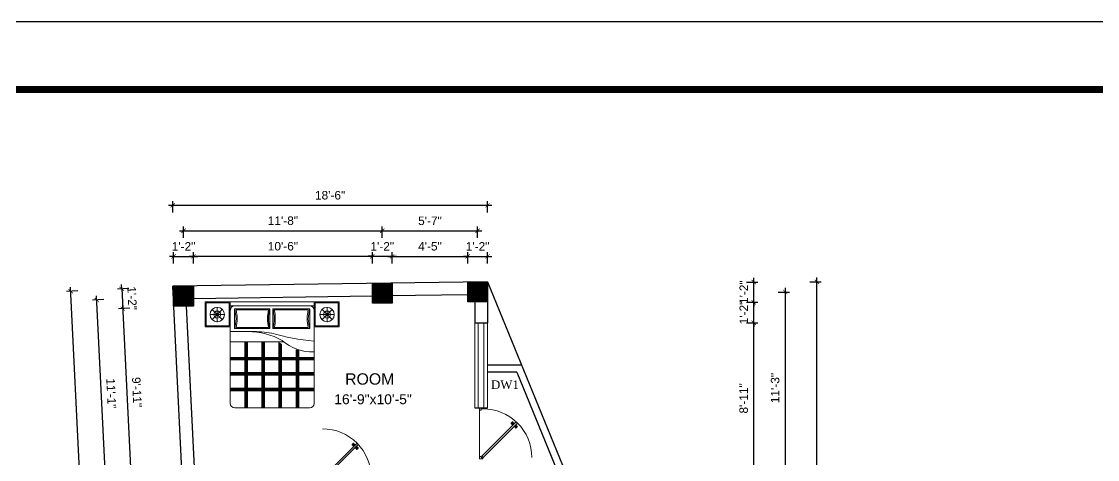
# Model space of a CAD drawing. Header units: inches. Extents: x 2681 to 17714, y 9074 to 11852.
# Drawn here: x 4121 to 4880, y 11010 to 11319 of the extents above; entities that cross this region are included whole.
import ezdxf

# ---------------------------------------------------------------- set-up
doc = ezdxf.new("R2010")
doc.units = ezdxf.units.IN
doc.header["$MEASUREMENT"] = 0
for name, color, linetype, lineweight in [('A-FURN', 9, 'Continuous', 5), ('hatch-.09', 8, 'Continuous', 9), ('Label', 7, 'Continuous', 13), ('ns_DIMS', 1, 'Continuous', 0), ('ns_TEXT', 7, 'Continuous', 13), ('PUERTAS', 7, 'Continuous', 9), ('Text', 7, 'Continuous', 13), ('WALL', 12, 'Continuous', 30), ('wall2', 1, 'Continuous', 15), ('windoow', 4, 'Continuous', 5)]:
    doc.layers.add(name, color=color, linetype=linetype, lineweight=lineweight)
doc.layers.add('furniture', color=253, linetype='Continuous')
doc.styles.add('arial 1000', font='arial.ttf')
doc.styles.add('dim', font='arial.ttf', dxfattribs={"height": 7})
doc.styles.get("Standard").update_dxf_attribs({"font": 'arial.ttf'})
doc.dimstyles.new("1-8'", dxfattribs={"dimtxt": 6, "dimasz": 3, "dimexe": 3, "dimexo": 6, "dimgap": 4, "dimtad": 1, "dimdec": 0, "dimzin": 0, "dimdsep": 46, "dimlunit": 4, "dimtxsty": 'arial 1000', "dimblk": 'ARCHTICK', "dimcen": 8, "dimdle": 3, "dimclrt": 7, "dimazin": 0, "dimtfac": 1, "dimtdec": 0, "dimtix": 1, "dimtmove": 2, "dimatfit": 3, "dimfxl": 5, "dimfxlon": 1, "dimarcsym": 0})

# ---------------------------------------------------------------- blocks, each defined once
blk = doc.blocks.new('3ft')
at = {"layer": 'PUERTAS', "color": 2}
for p, q in [((1.01, 2.52), (25.23, 26.74)), ((26.05, 25.92), (1.77, 1.64)), ((21.99, 26.11), (21.98, 26.13)), ((26.05, 25.92), (25.23, 26.74)), ((25.42, 22.68), (25.43, 22.67)), ((0, 2.4), (0, 0)), ((0.72, 2.4), (0, 2.4)), ((1.6, 0), (0, 0)), ((0.72, 1.52), (0.72, 2.44)), ((0.8, 1.52), (0.72, 1.52)), ((0.8, 1.52), (0.8, 2.41)), ((0.8, 1.2), (0.8, 1.52)), ((1.6, 1.2), (0.8, 1.2)), ((1.57, 1.84), (0.94, 2.47)), ((1.63, 1.89), (0.97, 2.55)), ((1.63, 1.89), (1.57, 1.84)), ((1.77, 1.64), (1.57, 1.84)), ((1.6, 0), (1.6, 1.2)), ((34.4, 0), (34.4, 1.2)), ((34.4, 1.2), (35.2, 1.2)), ((34.4, 0), (36, 0)), ((35.2, 1.2), (35.2, 2.4)), ((35.2, 2.4), (36, 2.4)), ((36, 0), (36, 2.4))]:
    blk.add_line(p, q, dxfattribs=at)
at = {"layer": 'PUERTAS', "color": 8}
for p, q in [((22.57, 24.94), (21.65, 25.68)), ((22.63, 24.99), (21.69, 25.75)), ((22.74, 25.1), (21.84, 25.9)), ((22.13, 26.28), (21.98, 26.13)), ((22.88, 25.24), (22.01, 26.06)), ((22.13, 26.28), (22.27, 26.42)), ((22.29, 26.41), (22.27, 26.42)), ((23.16, 25.52), (22.34, 26.39)), ((23.3, 25.66), (22.5, 26.56)), ((23.41, 25.77), (22.65, 26.71)), ((22.69, 24.32), (23.02, 24.83)), ((23.46, 25.83), (22.72, 26.75)), ((22.95, 24.96), (22.84, 25.07)), ((22.98, 24.99), (22.86, 25.1)), ((23.03, 25.04), (22.91, 25.15)), ((22.91, 24.53), (23.1, 24.91)), ((23.11, 25.12), (22.99, 25.23)), ((23.13, 24.76), (23.18, 24.99)), ((23.28, 25.3), (23.17, 25.41)), ((23.36, 25.37), (23.25, 25.49)), ((23.31, 24.94), (23.28, 25.08)), ((23.41, 25.43), (23.3, 25.54)), ((23.46, 25.09), (23.32, 25.13)), ((23.44, 25.45), (23.33, 25.56)), ((23.64, 25.27), (23.41, 25.22)), ((23.87, 25.49), (23.49, 25.3)), ((24.08, 25.71), (23.57, 25.38)), ((23.63, 23.38), (24.14, 23.72)), ((23.84, 23.6), (24.22, 23.79)), ((24.07, 23.82), (24.3, 23.88)), ((24.25, 24), (24.39, 23.97)), ((24.25, 23.26), (24.99, 22.34)), ((24.27, 23.64), (24.38, 23.53)), ((24.3, 23.67), (24.41, 23.56)), ((24.3, 23.32), (25.06, 22.38)), ((24.35, 23.72), (24.46, 23.61)), ((24.4, 24.15), (24.43, 24.01)), ((24.41, 23.43), (25.2, 22.53)), ((24.43, 23.8), (24.54, 23.69)), ((24.58, 24.33), (24.52, 24.1)), ((24.55, 23.57), (25.37, 22.7)), ((24.6, 23.97), (24.72, 23.86)), ((24.8, 24.56), (24.61, 24.18)), ((25.02, 24.77), (24.68, 24.26)), ((24.68, 24.05), (24.79, 23.94)), ((24.73, 24.1), (24.85, 23.99)), ((24.76, 24.13), (24.87, 24.02)), ((24.83, 23.85), (25.7, 23.03)), ((24.97, 23.99), (25.87, 23.2)), ((25.08, 24.1), (26.02, 23.34)), ((25.14, 24.15), (26.06, 23.41)), ((25.58, 22.82), (25.43, 22.67)), ((25.58, 22.82), (25.73, 22.97)), ((25.72, 22.98), (25.73, 22.97)), ((0, 0), (36, 0))]:
    blk.add_line(p, q, dxfattribs=at)
at = {"layer": 'PUERTAS', "color": 1}
for p, q in [((21.67, 25.73), (22.17, 26.23)), ((22.49, 24.95), (21.67, 25.61)), ((21.7, 25.82), (22.14, 26.26)), ((21.73, 25.79), (21.7, 25.82)), ((22.58, 26.7), (22.14, 26.26)), ((22.67, 26.73), (22.17, 26.23)), ((22.61, 26.67), (22.58, 26.7)), ((22.6, 24.96), (23.02, 25.38)), ((22.61, 24.25), (22.92, 24.72)), ((22.62, 24.13), (22.61, 24.14)), ((22.7, 25.07), (22.71, 25.06)), ((23.45, 25.91), (22.79, 26.73)), ((22.82, 25.06), (23.08, 25.32)), ((22.94, 24.95), (22.83, 25.07)), ((22.92, 24.72), (22.92, 24.72)), ((22.93, 24.94), (23.19, 25.21)), ((22.93, 24.84), (22.93, 24.83)), ((23.44, 25.81), (23.02, 25.38)), ((23.34, 25.58), (23.08, 25.32)), ((23.46, 25.47), (23.19, 25.21)), ((23.33, 25.7), (23.34, 25.69)), ((23.45, 25.46), (23.33, 25.57)), ((23.44, 23.31), (23.45, 23.3)), ((23.56, 23.3), (24.03, 23.61)), ((23.57, 25.47), (23.57, 25.47)), ((24.15, 25.79), (23.68, 25.48)), ((23.68, 25.48), (23.68, 25.48)), ((24.03, 23.61), (24.03, 23.62)), ((24.14, 23.62), (24.14, 23.62)), ((24.25, 23.62), (24.51, 23.89)), ((24.27, 25.78), (24.26, 25.79)), ((24.26, 23.29), (24.69, 23.71)), ((24.26, 23.63), (24.37, 23.52)), ((24.26, 23.18), (24.92, 22.37)), ((24.37, 23.52), (24.63, 23.77)), ((24.37, 23.4), (24.37, 23.4)), ((24.78, 24.15), (24.51, 23.89)), ((24.89, 24.03), (24.63, 23.77)), ((25.11, 24.14), (24.69, 23.71)), ((24.77, 24.14), (24.88, 24.03)), ((24.79, 24.38), (24.78, 24.37)), ((24.78, 24.26), (24.78, 24.26)), ((25.1, 24.84), (24.79, 24.38)), ((25, 24.03), (25, 24.03)), ((25.04, 22.36), (25.54, 22.86)), ((25.09, 24.96), (25.1, 24.95)), ((25.13, 22.39), (25.57, 22.83)), ((25.22, 24.14), (26.03, 23.48)), ((26.04, 23.37), (25.54, 22.86)), ((26.01, 23.27), (25.57, 22.83)), ((25.98, 23.3), (26.01, 23.27)), ((25.1, 22.42), (25.13, 22.39))]:
    blk.add_line(p, q, dxfattribs=at)
at = {"layer": 'PUERTAS', "color": 2}
for radius in [0.155, 0.0752]:
    blk.add_circle((0.82, 2.56), radius, dxfattribs=at)
at = {"layer": 'PUERTAS', "color": 8}
blk.add_arc((0.82, 2.56), 34.38, 359.72845, 90.03333, dxfattribs=at)
at = {"layer": 'PUERTAS', "color": 1}
for centre, start, end in [((22.54, 25.01), 231.07637, 315), ((22.67, 24.2), 135, 225), ((22.73, 26.68), 38.92363, 135), ((22.77, 25.12), 225, 315), ((22.99, 24.89), 135, 219.74275), ((22.87, 24.78), 315, 39.74275), ((23.28, 25.63), 315, 45), ((23.39, 25.86), 315, 38.92363), ((23.51, 23.36), 225, 315), ((23.51, 25.41), 50.25725, 135), ((23.62, 25.53), 230.25725, 315), ((24.09, 23.56), 50.25725, 135), ((24.2, 23.68), 230.25725, 315), ((24.2, 25.73), 45, 135), ((24.32, 23.23), 135, 218.92363), ((24.42, 23.46), 135, 225), ((24.84, 24.31), 135, 219.74275), ((24.72, 24.21), 315, 39.74275), ((24.94, 23.98), 45, 135), ((25.04, 24.89), 315, 45), ((25.17, 24.08), 51.07637, 135), ((25.98, 23.42), 315, 51.07637), ((24.98, 22.42), 218.92363, 315)]:
    blk.add_arc(centre, 0.08, start, end, dxfattribs=at)
blk = doc.blocks.new('*U140')
at = {"color": 3, "xscale": -1}
blk.add_blockref('3ft', (42, 0), dxfattribs=at)
blk = doc.blocks.new('A$C3AED30AC')
at = {"layer": 'A-FURN', "color": 147, "linetype": 'ByBlock'}
for p, q in [((0, 1532), (0, 1982)), ((0, 1982), (450, 1982)), ((450, 1982), (1950, 1982)), ((450, 1982), (450, 1532)), ((450, 1906), (450, 1982)), ((1950, 1982), (1950, 1532)), ((2400, 1982), (1950, 1982)), ((2400, 1532), (2400, 1982)), ((450, 1906), (1950, 1906)), ((450, 155), (450, 1830)), ((1950, 1830), (1950, 159)), ((450, 1532), (0, 1532)), ((1950, 1532), (2400, 1532)), ((1870, 79), (526, 79))]:
    blk.add_line(p, q, dxfattribs=at)
at = {"layer": 'A-FURN', "color": 8}
for p, q in [((20, 1552), (20, 1962)), ((20, 1962), (430, 1962)), ((430, 1962), (430, 1552)), ((1970, 1962), (1970, 1552)), ((2380, 1962), (1970, 1962)), ((2380, 1552), (2380, 1962)), ((430, 1552), (20, 1552)), ((1970, 1552), (2380, 1552))]:
    blk.add_line(p, q, dxfattribs=at)
at = {"layer": 'A-FURN', "color": 5, "linetype": 'ByBlock'}
for p, q in [((216, 1752), (82, 1752)), ((216, 1752), (121, 1847)), ((216, 1752), (121, 1657)), ((216, 1752), (216, 1887)), ((216, 1752), (311, 1847)), ((216, 1752), (216, 1752)), ((216, 1752), (216, 1752)), ((216, 1752), (216, 1752)), ((216, 1752), (350, 1752)), ((216, 1752), (216, 1618)), ((216, 1752), (311, 1657)), ((526, 1855), (526, 1500)), ((1189, 1855), (526, 1855)), ((1189, 1500), (1189, 1855)), ((1873, 1855), (1240, 1855)), ((1240, 1855), (1240, 1500)), ((1873, 1500), (1873, 1855)), ((2184, 1752), (2049, 1752)), ((2184, 1752), (2089, 1847)), ((2184, 1752), (2089, 1657)), ((2184, 1752), (2184, 1887)), ((2184, 1752), (2279, 1847)), ((2184, 1752), (2318, 1752)), ((2184, 1752), (2184, 1752)), ((2184, 1752), (2184, 1752)), ((2184, 1752), (2184, 1752)), ((2184, 1752), (2279, 1657)), ((2184, 1752), (2184, 1618)), ((526, 1500), (1189, 1500)), ((1240, 1500), (1873, 1500)), ((1574, 1449), (1950, 1449)), ((996, 1264), (1950, 1264))]:
    blk.add_line(p, q, dxfattribs=at)
at = {"layer": 'A-FURN', "color": 9}
for p, q in [((1163, 1835), (552, 1835)), ((1847, 1835), (1266, 1835)), ((552, 1520), (1163, 1520)), ((1266, 1520), (1847, 1520))]:
    blk.add_line(p, q, dxfattribs=at)
at = {"layer": 'A-FURN', "color": 8, "linetype": 'Continuous'}
for p, q in [((1030, 1223), (1030, 79)), ((1042, 1230), (1042, 79)), ((1054, 1237), (1054, 79)), ((1067, 1245), (1067, 79)), ((1079, 1253), (1079, 79)), ((1335, 1264), (1335, 79)), ((1347, 1264), (1347, 79)), ((1359, 1264), (1359, 79)), ((1372, 1264), (1372, 79)), ((1384, 1264), (1384, 79)), ((1640, 1264), (1640, 79)), ((1652, 1264), (1652, 79)), ((1664, 1264), (1664, 79)), ((1677, 1264), (1677, 79)), ((1689, 1264), (1689, 79)), ((450, 983), (1950, 983)), ((450, 971), (1950, 971)), ((722, 1115), (722, 79)), ((734, 1115), (734, 79)), ((746, 1115), (746, 79)), ((759, 1117), (759, 79)), ((771, 1120), (771, 79)), ((450, 959), (1950, 959)), ((450, 950), (1950, 950)), ((450, 938), (1950, 938)), ((450, 713), (1950, 713)), ((450, 701), (1950, 701)), ((450, 689), (1950, 689)), ((450, 680), (1950, 680)), ((450, 668), (1950, 668)), ((450, 431), (1950, 431)), ((450, 419), (1950, 419)), ((450, 407), (1950, 407)), ((450, 398), (1950, 398)), ((450, 386), (1950, 386))]:
    blk.add_line(p, q, dxfattribs=at)
at = {"layer": 'A-FURN', "color": 5, "linetype": 'ByBlock'}
for centre, radius in [((216, 1752), 129), ((216, 1752), 62.8), ((2184, 1752), 129), ((2184, 1752), 62.8)]:
    blk.add_circle(centre, radius, dxfattribs=at)
at = {"layer": 'A-FURN', "color": 147, "linetype": 'ByBlock'}
for centre, radius, start, end in [((526, 1830), 76.2, 90, 180), ((1873, 1830), 76.2, 0, 90), ((526, 155), 76.2, 180, 270), ((1870, 159), 80, 270, 0)]:
    blk.add_arc(centre, radius, start, end, dxfattribs=at)
at = {"layer": 'A-FURN', "color": 5, "linetype": 'ByBlock'}
for centre, radius, start, end in [((-83, 1677), 635, 343.7398, 16.2602), ((1799, 1677), 635, 163.7398, 196.2602), ((630, 1677), 635, 343.7398, 16.2602), ((2483, 1677), 635, 163.7398, 196.2602), ((194, 4689), 3422, 274.2889, 287.25), ((1639, 177), 1271, 90.3564, 119.0389), ((1573, -870), 2319, 89.9801, 99.0312), ((485, 1886), 803, 267.4969, 311.9132)]:
    blk.add_arc(centre, radius, start, end, dxfattribs=at)
at = {"layer": 'A-FURN', "color": 9}
for centre, start, end in [((-83, 1677), 346.0594, 13.9406), ((1799, 1677), 166.0594, 193.9406), ((630, 1677), 346.0594, 13.9406), ((2483, 1677), 166.0594, 193.9406)]:
    blk.add_arc(centre, 655, start, end, dxfattribs=at)
blk = doc.blocks.new('*U19')
at = {"color": 3}
blk.add_blockref('3ft', (0, 0), dxfattribs=at)
blk = doc.blocks.new('_ArchTick')
at = {"color": 0, "const_width": 0.15}
blk.add_lwpolyline([(-0.5, -0.5), (0.5, 0.5)], dxfattribs=at)
blk = doc.blocks.new('*D472')
at = {"layer": 'Defpoints', "color": 0, "transparency": 16777216}
for p in [(4449.6, 11106.28), (4637.41, 11106.28), (4505.05, 10999.48)]:
    blk.add_point(p, dxfattribs=at)
at = {"layer": 'ns_DIMS', "color": 0, "lineweight": -2, "transparency": 16777216}
for p, q in [((4637.41, 10996.48), (4637.41, 11109.28)), ((4632.41, 11106.28), (4640.41, 11106.28)), ((4632.41, 10999.48), (4640.41, 10999.48))]:
    blk.add_line(p, q, dxfattribs=at)
at = {"layer": 'ns_DIMS', "color": 0, "lineweight": -2, "transparency": 16777216, "xscale": 3, "yscale": 3, "zscale": 3}
for p, rotation in [((4637.41, 11106.28), 90), ((4637.41, 10999.48), 270)]:
    blk.add_blockref('_ArchTick', p, dxfattribs=dict(at, rotation=rotation))
at = {"layer": 'ns_DIMS', "color": 7, "transparency": 16777216, "insert": (4630.35, 11052.88), "char_height": 6, "attachment_point": 5, "rotation": 90, "style": 'arial 1000'}
blk.add_mtext('8\'-11"', dxfattribs=at)
blk = doc.blocks.new('*D473')
at = {"layer": 'Defpoints', "color": 0, "transparency": 16777216}
for p in [(4449.6, 11120.7), (4637.41, 11120.7), (4449.6, 11106.28)]:
    blk.add_point(p, dxfattribs=at)
at = {"layer": 'ns_DIMS', "color": 0, "lineweight": -2, "transparency": 16777216}
for p, q in [((4637.41, 11120.7), (4637.41, 11123.7)), ((4632.41, 11120.7), (4640.41, 11120.7)), ((4637.41, 11106.28), (4637.41, 11120.7)), ((4632.41, 11106.28), (4640.41, 11106.28)), ((4637.41, 11106.28), (4637.41, 11103.28))]:
    blk.add_line(p, q, dxfattribs=at)
at = {"layer": 'ns_DIMS', "color": 0, "lineweight": -2, "transparency": 16777216, "xscale": 3, "yscale": 3, "zscale": 3}
for p, rotation in [((4637.41, 11120.7), 270), ((4637.41, 11106.28), 90)]:
    blk.add_blockref('_ArchTick', p, dxfattribs=dict(at, rotation=rotation))
at = {"layer": 'ns_DIMS', "color": 7, "transparency": 16777216, "insert": (4630.4, 11113.49), "char_height": 6, "attachment_point": 5, "rotation": 90, "style": 'arial 1000'}
blk.add_mtext('1\'-2"', dxfattribs=at)
blk = doc.blocks.new('*D474')
at = {"layer": 'Defpoints', "color": 0, "transparency": 16777216}
for p in [(4449.6, 11134.93), (4637.41, 11134.93), (4449.6, 11120.7)]:
    blk.add_point(p, dxfattribs=at)
at = {"layer": 'ns_DIMS', "color": 0, "lineweight": -2, "transparency": 16777216}
for p, q in [((4637.41, 11134.93), (4637.41, 11137.93)), ((4632.41, 11134.93), (4640.41, 11134.93)), ((4637.41, 11120.7), (4637.41, 11134.93)), ((4632.41, 11120.7), (4640.41, 11120.7)), ((4637.41, 11120.7), (4637.41, 11117.7))]:
    blk.add_line(p, q, dxfattribs=at)
at = {"layer": 'ns_DIMS', "color": 0, "lineweight": -2, "transparency": 16777216, "xscale": 3, "yscale": 3, "zscale": 3}
for p, rotation in [((4637.41, 11134.93), 270), ((4637.41, 11120.7), 90)]:
    blk.add_blockref('_ArchTick', p, dxfattribs=dict(at, rotation=rotation))
at = {"layer": 'ns_DIMS', "color": 7, "transparency": 16777216, "insert": (4630.4, 11127.81), "char_height": 6, "attachment_point": 5, "rotation": 90, "style": 'arial 1000'}
blk.add_mtext('1\'-2"', dxfattribs=at)
blk = doc.blocks.new('*D475')
at = {"layer": 'Defpoints', "color": 0, "transparency": 16777216}
for p in [(4449.6, 11127.93), (4505.05, 10992.48), (4659.61, 10992.48)]:
    blk.add_point(p, dxfattribs=at)
at = {"layer": 'ns_DIMS', "color": 0, "lineweight": -2, "transparency": 16777216}
for p, q in [((4659.61, 11130.93), (4659.61, 10989.48)), ((4654.61, 11127.93), (4662.61, 11127.93)), ((4654.61, 10992.48), (4662.61, 10992.48))]:
    blk.add_line(p, q, dxfattribs=at)
at = {"layer": 'ns_DIMS', "color": 0, "lineweight": -2, "transparency": 16777216, "xscale": 3, "yscale": 3, "zscale": 3}
for p, rotation in [((4659.61, 11127.93), 90), ((4659.61, 10992.48), 270)]:
    blk.add_blockref('_ArchTick', p, dxfattribs=dict(at, rotation=rotation))
at = {"layer": 'ns_DIMS', "color": 7, "transparency": 16777216, "insert": (4652.55, 11060.2), "char_height": 6, "attachment_point": 5, "rotation": 90, "style": 'arial 1000'}
blk.add_mtext('11\'-3"', dxfattribs=at)
blk = doc.blocks.new('*D395')
at = {"layer": 'Defpoints', "color": 0, "transparency": 16777216}
for p in [(4449.6, 11135.12), (4682.04, 11135.12), (4558.2, 10726.48)]:
    blk.add_point(p, dxfattribs=at)
at = {"layer": 'ns_DIMS', "color": 0, "lineweight": -2, "transparency": 16777216}
for p, q in [((4682.04, 10723.48), (4682.04, 11138.12)), ((4677.04, 11135.12), (4685.04, 11135.12)), ((4677.04, 10726.48), (4685.04, 10726.48))]:
    blk.add_line(p, q, dxfattribs=at)
at = {"layer": 'ns_DIMS', "color": 0, "lineweight": -2, "transparency": 16777216, "xscale": 3, "yscale": 3, "zscale": 3}
for p, rotation in [((4682.04, 11135.12), 90), ((4682.04, 10726.48), 270)]:
    blk.add_blockref('_ArchTick', p, dxfattribs=dict(at, rotation=rotation))
at = {"layer": 'ns_DIMS', "color": 7, "transparency": 16777216, "insert": (4674.97, 10930.8), "char_height": 6, "attachment_point": 5, "rotation": 90, "style": 'arial 1000'}
blk.add_mtext('34\'-1"', dxfattribs=at)
blk = doc.blocks.new('*D396')
at = {"layer": 'Defpoints', "color": 0, "transparency": 16777216}
for p in [(4242.15, 11153.12), (4228.15, 11131.98), (4242.15, 11131.98)]:
    blk.add_point(p, dxfattribs=at)
at = {"layer": 'ns_DIMS', "color": 0, "lineweight": -2, "transparency": 16777216}
for p, q in [((4228.15, 11153.12), (4225.15, 11153.12)), ((4228.15, 11148.12), (4228.15, 11156.12)), ((4228.15, 11153.12), (4242.15, 11153.12)), ((4242.15, 11148.12), (4242.15, 11156.12)), ((4242.15, 11153.12), (4245.15, 11153.12))]:
    blk.add_line(p, q, dxfattribs=at)
at = {"layer": 'ns_DIMS', "color": 0, "lineweight": -2, "transparency": 16777216, "xscale": 3, "yscale": 3, "zscale": 3}
blk.add_blockref('_ArchTick', (4228.15, 11153.12), dxfattribs=at)
at = {"layer": 'ns_DIMS', "color": 0, "lineweight": -2, "transparency": 16777216, "xscale": 3, "yscale": 3, "zscale": 3, "rotation": 180}
blk.add_blockref('_ArchTick', (4242.15, 11153.12), dxfattribs=at)
at = {"layer": 'ns_DIMS', "color": 7, "transparency": 16777216, "insert": (4235.15, 11160.14), "char_height": 6, "attachment_point": 5, "style": 'arial 1000'}
blk.add_mtext('1\'-2"', dxfattribs=at)
blk = doc.blocks.new('*D397')
at = {"layer": 'Defpoints', "color": 0, "transparency": 16777216}
for p in [(4375.34, 11171.16), (4235.15, 11131.98), (4375.34, 11133.98)]:
    blk.add_point(p, dxfattribs=at)
at = {"layer": 'ns_DIMS', "color": 0, "lineweight": -2, "transparency": 16777216}
for p, q in [((4232.15, 11171.16), (4378.34, 11171.16)), ((4235.15, 11166.16), (4235.15, 11174.16)), ((4375.34, 11166.16), (4375.34, 11174.16))]:
    blk.add_line(p, q, dxfattribs=at)
at = {"layer": 'ns_DIMS', "color": 0, "lineweight": -2, "transparency": 16777216, "xscale": 3, "yscale": 3, "zscale": 3, "rotation": 180}
blk.add_blockref('_ArchTick', (4235.15, 11171.16), dxfattribs=at)
at = {"layer": 'ns_DIMS', "color": 0, "lineweight": -2, "transparency": 16777216, "xscale": 3, "yscale": 3, "zscale": 3}
blk.add_blockref('_ArchTick', (4375.34, 11171.16), dxfattribs=at)
at = {"layer": 'ns_DIMS', "color": 7, "transparency": 16777216, "insert": (4305.24, 11178.22), "char_height": 6, "attachment_point": 5, "style": 'arial 1000'}
blk.add_mtext('11\'-8"', dxfattribs=at)
blk = doc.blocks.new('*D398')
at = {"layer": 'Defpoints', "color": 0, "transparency": 16777216}
for p in [(4449.6, 11189.12), (4227.46, 11131.98), (4449.6, 11135.12)]:
    blk.add_point(p, dxfattribs=at)
at = {"layer": 'ns_DIMS', "color": 0, "lineweight": -2, "transparency": 16777216}
for p, q in [((4227.46, 11184.12), (4227.46, 11192.12)), ((4449.6, 11184.12), (4449.6, 11192.12)), ((4224.46, 11189.12), (4452.6, 11189.12))]:
    blk.add_line(p, q, dxfattribs=at)
at = {"layer": 'ns_DIMS', "color": 0, "lineweight": -2, "transparency": 16777216, "xscale": 3, "yscale": 3, "zscale": 3, "rotation": 180}
blk.add_blockref('_ArchTick', (4227.46, 11189.12), dxfattribs=at)
at = {"layer": 'ns_DIMS', "color": 0, "lineweight": -2, "transparency": 16777216, "xscale": 3, "yscale": 3, "zscale": 3}
blk.add_blockref('_ArchTick', (4449.6, 11189.12), dxfattribs=at)
at = {"layer": 'ns_DIMS', "color": 7, "transparency": 16777216, "insert": (4338.53, 11196.19), "char_height": 6, "attachment_point": 5, "style": 'arial 1000'}
blk.add_mtext('18\'-6"', dxfattribs=at)
blk = doc.blocks.new('*D399')
at = {"layer": 'Defpoints', "color": 0, "transparency": 16777216}
for p in [(4368.34, 11153.16), (4242.15, 11131.98), (4368.34, 11133.98)]:
    blk.add_point(p, dxfattribs=at)
at = {"layer": 'ns_DIMS', "color": 0, "lineweight": -2, "transparency": 16777216}
for p, q in [((4239.15, 11153.16), (4371.34, 11153.16)), ((4242.15, 11148.16), (4242.15, 11156.16)), ((4368.34, 11148.16), (4368.34, 11156.16))]:
    blk.add_line(p, q, dxfattribs=at)
at = {"layer": 'ns_DIMS', "color": 0, "lineweight": -2, "transparency": 16777216, "xscale": 3, "yscale": 3, "zscale": 3, "rotation": 180}
blk.add_blockref('_ArchTick', (4242.15, 11153.16), dxfattribs=at)
at = {"layer": 'ns_DIMS', "color": 0, "lineweight": -2, "transparency": 16777216, "xscale": 3, "yscale": 3, "zscale": 3}
blk.add_blockref('_ArchTick', (4368.34, 11153.16), dxfattribs=at)
at = {"layer": 'ns_DIMS', "color": 7, "transparency": 16777216, "insert": (4305.24, 11160.22), "char_height": 6, "attachment_point": 5, "style": 'arial 1000'}
blk.add_mtext('10\'-6"', dxfattribs=at)
blk = doc.blocks.new('*D400')
at = {"layer": 'Defpoints', "color": 0, "transparency": 16777216}
for p in [(4382.34, 11153.16), (4368.34, 11133.98), (4382.34, 11133.98)]:
    blk.add_point(p, dxfattribs=at)
at = {"layer": 'ns_DIMS', "color": 0, "lineweight": -2, "transparency": 16777216}
for p, q in [((4368.34, 11153.16), (4365.34, 11153.16)), ((4368.34, 11148.16), (4368.34, 11156.16)), ((4368.34, 11153.16), (4382.34, 11153.16)), ((4382.34, 11148.16), (4382.34, 11156.16)), ((4382.34, 11153.16), (4385.34, 11153.16))]:
    blk.add_line(p, q, dxfattribs=at)
at = {"layer": 'ns_DIMS', "color": 0, "lineweight": -2, "transparency": 16777216, "xscale": 3, "yscale": 3, "zscale": 3}
blk.add_blockref('_ArchTick', (4368.34, 11153.16), dxfattribs=at)
at = {"layer": 'ns_DIMS', "color": 0, "lineweight": -2, "transparency": 16777216, "xscale": 3, "yscale": 3, "zscale": 3, "rotation": 180}
blk.add_blockref('_ArchTick', (4382.34, 11153.16), dxfattribs=at)
at = {"layer": 'ns_DIMS', "color": 7, "transparency": 16777216, "insert": (4375.34, 11160.17), "char_height": 6, "attachment_point": 5, "style": 'arial 1000'}
blk.add_mtext('1\'-2"', dxfattribs=at)
blk = doc.blocks.new('*D401')
at = {"layer": 'Defpoints', "color": 0, "transparency": 16777216}
for p in [(4435.6, 11153.12), (4382.34, 11133.98), (4435.6, 11134.93)]:
    blk.add_point(p, dxfattribs=at)
at = {"layer": 'ns_DIMS', "color": 0, "lineweight": -2, "transparency": 16777216}
for p, q in [((4379.34, 11153.12), (4438.6, 11153.12)), ((4382.34, 11148.12), (4382.34, 11156.12)), ((4435.6, 11148.12), (4435.6, 11156.12))]:
    blk.add_line(p, q, dxfattribs=at)
at = {"layer": 'ns_DIMS', "color": 0, "lineweight": -2, "transparency": 16777216, "xscale": 3, "yscale": 3, "zscale": 3, "rotation": 180}
blk.add_blockref('_ArchTick', (4382.34, 11153.12), dxfattribs=at)
at = {"layer": 'ns_DIMS', "color": 0, "lineweight": -2, "transparency": 16777216, "xscale": 3, "yscale": 3, "zscale": 3}
blk.add_blockref('_ArchTick', (4435.6, 11153.12), dxfattribs=at)
at = {"layer": 'ns_DIMS', "color": 7, "transparency": 16777216, "insert": (4408.97, 11160.18), "char_height": 6, "attachment_point": 5, "style": 'arial 1000'}
blk.add_mtext('4\'-5"', dxfattribs=at)
blk = doc.blocks.new('*D402')
at = {"layer": 'Defpoints', "color": 0, "transparency": 16777216}
for p in [(4449.6, 11153.12), (4435.6, 11134.93), (4449.6, 11135.12)]:
    blk.add_point(p, dxfattribs=at)
at = {"layer": 'ns_DIMS', "color": 0, "lineweight": -2, "transparency": 16777216}
for p, q in [((4435.6, 11153.12), (4432.6, 11153.12)), ((4435.6, 11148.12), (4435.6, 11156.12)), ((4435.6, 11153.12), (4449.6, 11153.12)), ((4449.6, 11148.12), (4449.6, 11156.12)), ((4449.6, 11153.12), (4452.6, 11153.12))]:
    blk.add_line(p, q, dxfattribs=at)
at = {"layer": 'ns_DIMS', "color": 0, "lineweight": -2, "transparency": 16777216, "xscale": 3, "yscale": 3, "zscale": 3}
blk.add_blockref('_ArchTick', (4435.6, 11153.12), dxfattribs=at)
at = {"layer": 'ns_DIMS', "color": 0, "lineweight": -2, "transparency": 16777216, "xscale": 3, "yscale": 3, "zscale": 3, "rotation": 180}
blk.add_blockref('_ArchTick', (4449.6, 11153.12), dxfattribs=at)
at = {"layer": 'ns_DIMS', "color": 7, "transparency": 16777216, "insert": (4442.6, 11160.14), "char_height": 6, "attachment_point": 5, "style": 'arial 1000'}
blk.add_mtext('1\'-2"', dxfattribs=at)
blk = doc.blocks.new('*D403')
at = {"layer": 'Defpoints', "color": 0, "transparency": 16777216}
for p in [(4442.6, 11171.12), (4375.34, 11133.98), (4442.6, 11135.12)]:
    blk.add_point(p, dxfattribs=at)
at = {"layer": 'ns_DIMS', "color": 0, "lineweight": -2, "transparency": 16777216}
for p, q in [((4372.34, 11171.12), (4445.6, 11171.12)), ((4375.34, 11166.12), (4375.34, 11174.12)), ((4442.6, 11166.12), (4442.6, 11174.12))]:
    blk.add_line(p, q, dxfattribs=at)
at = {"layer": 'ns_DIMS', "color": 0, "lineweight": -2, "transparency": 16777216, "xscale": 3, "yscale": 3, "zscale": 3, "rotation": 180}
blk.add_blockref('_ArchTick', (4375.34, 11171.12), dxfattribs=at)
at = {"layer": 'ns_DIMS', "color": 0, "lineweight": -2, "transparency": 16777216, "xscale": 3, "yscale": 3, "zscale": 3}
blk.add_blockref('_ArchTick', (4442.6, 11171.12), dxfattribs=at)
at = {"layer": 'ns_DIMS', "color": 7, "transparency": 16777216, "insert": (4408.97, 11178.18), "char_height": 6, "attachment_point": 5, "style": 'arial 1000'}
blk.add_mtext('5\'-7"', dxfattribs=at)
blk = doc.blocks.new('*D425')
at = {"layer": 'Defpoints', "color": 0, "transparency": 16777216}
for p in [(4227.46, 11131.98), (4192.19, 11116.21), (4228.15, 11117.98)]:
    blk.add_point(p, dxfattribs=at)
at = {"layer": 'ns_DIMS', "color": 0, "lineweight": -2, "transparency": 16777216}
for p, q in [((4196.5, 11130.46), (4188.5, 11130.07)), ((4191.5, 11130.21), (4191.35, 11133.21)), ((4191.5, 11130.21), (4192.19, 11116.21)), ((4197.18, 11116.46), (4189.19, 11116.07)), ((4192.19, 11116.21), (4192.34, 11113.22))]:
    blk.add_line(p, q, dxfattribs=at)
at = {"layer": 'ns_DIMS', "color": 0, "lineweight": -2, "transparency": 16777216, "xscale": 3, "yscale": 3, "zscale": 3}
for p, rotation in [((4191.5, 11130.21), 272.820296018638), ((4192.19, 11116.21), 92.82029601863802)]:
    blk.add_blockref('_ArchTick', p, dxfattribs=dict(at, rotation=rotation))
at = {"layer": 'ns_DIMS', "color": 7, "transparency": 16777216, "insert": (4198.85, 11123.56), "char_height": 6, "attachment_point": 5, "rotation": 272.8203, "style": 'arial 1000'}
blk.add_mtext('1\'-2"', dxfattribs=at)
blk = doc.blocks.new('*D426')
at = {"layer": 'Defpoints', "color": 0, "transparency": 16777216}
for p in [(4228.15, 11117.98), (4198.03, 10997.67), (4234.67, 10999.48)]:
    blk.add_point(p, dxfattribs=at)
at = {"layer": 'ns_DIMS', "color": 0, "lineweight": -2, "transparency": 16777216}
for p, q in [((4197.18, 11116.46), (4189.19, 11116.07)), ((4192.04, 11119.21), (4198.18, 10994.67)), ((4203.02, 10997.92), (4195.03, 10997.52))]:
    blk.add_line(p, q, dxfattribs=at)
at = {"layer": 'ns_DIMS', "color": 0, "lineweight": -2, "transparency": 16777216, "xscale": 3, "yscale": 3, "zscale": 3}
for p, rotation in [((4192.19, 11116.21), 92.82029601864413), ((4198.03, 10997.67), 272.8202960186442)]:
    blk.add_blockref('_ArchTick', p, dxfattribs=dict(at, rotation=rotation))
at = {"layer": 'ns_DIMS', "color": 7, "transparency": 16777216, "insert": (4202.17, 11057.29), "char_height": 6, "attachment_point": 5, "rotation": 272.8203, "style": 'arial 1000'}
blk.add_mtext('9\'-11"', dxfattribs=at)
blk = doc.blocks.new('*D434')
at = {"layer": 'Defpoints', "color": 0, "transparency": 16777216}
for p in [(4227.46, 11131.98), (4155.54, 11128.44), (4247.43, 10726.48)]:
    blk.add_point(p, dxfattribs=at)
at = {"layer": 'ns_DIMS', "color": 0, "lineweight": -2, "transparency": 16777216}
for p, q in [((4175.67, 10719.94), (4155.4, 11131.44)), ((4160.54, 11128.69), (4152.55, 11128.29)), ((4180.52, 10723.18), (4172.52, 10722.79))]:
    blk.add_line(p, q, dxfattribs=at)
at = {"layer": 'ns_DIMS', "color": 0, "lineweight": -2, "transparency": 16777216, "xscale": 3, "yscale": 3, "zscale": 3}
for p, rotation in [((4155.54, 11128.44), 92.82029601863792), ((4175.52, 10722.93), 272.8202960186379)]:
    blk.add_blockref('_ArchTick', p, dxfattribs=dict(at, rotation=rotation))
at = {"layer": 'ns_DIMS', "color": 7, "transparency": 16777216, "insert": (4172.59, 10926.04), "char_height": 6, "attachment_point": 5, "rotation": 272.8203, "style": 'arial 1000'}
blk.add_mtext('33\'-10"', dxfattribs=at)
blk = doc.blocks.new('*D436')
at = {"layer": 'Defpoints', "color": 0, "transparency": 16777216}
for p in [(4173.87, 11122.31), (4228.15, 11124.98), (4234.67, 10992.48)]:
    blk.add_point(p, dxfattribs=at)
at = {"layer": 'ns_DIMS', "color": 0, "lineweight": -2, "transparency": 16777216}
for p, q in [((4178.86, 11122.56), (4170.87, 11122.16)), ((4180.54, 10986.81), (4173.72, 11125.31)), ((4185.39, 10990.05), (4177.4, 10989.65))]:
    blk.add_line(p, q, dxfattribs=at)
at = {"layer": 'ns_DIMS', "color": 0, "lineweight": -2, "transparency": 16777216, "xscale": 3, "yscale": 3, "zscale": 3}
for p, rotation in [((4173.87, 11122.31), 92.82029601864413), ((4180.4, 10989.8), 272.8202960186442)]:
    blk.add_blockref('_ArchTick', p, dxfattribs=dict(at, rotation=rotation))
at = {"layer": 'ns_DIMS', "color": 7, "transparency": 16777216, "insert": (4184.14, 11056.4), "char_height": 6, "attachment_point": 5, "rotation": 272.8203, "style": 'arial 1000'}
blk.add_mtext('11\'-1"', dxfattribs=at)

msp = doc.modelspace()

# ---------------------------------------------------------------- hatches: boundary and pattern name
at = {"layer": 'hatch-.09'}
h = msp.add_hatch(dxfattribs=at)
h.set_pattern_fill('ANSI31', color=256)
h.set_pattern_definition([(45, (-11204.2418, 10841.84537), (-0.0883883476, 0.0883883476), [])])
h.paths.add_polyline_path([(4242.15, 11131.98), (4228.15, 11131.98), (4228.15, 11117.98), (4242.15, 11117.98)])
h = msp.add_hatch(dxfattribs=at)
h.set_pattern_fill('ANSI31', color=256)
h.set_pattern_definition([(45, (-11064.04759, 10843.83681), (-0.0883883476, 0.0883883476), [])])
h.paths.add_polyline_path([(4382.34, 11133.98), (4368.34, 11133.98), (4368.34, 11119.98), (4382.34, 11119.98)])
h = msp.add_hatch(dxfattribs=at)
h.set_pattern_fill('ANSI31', color=256)
h.set_pattern_definition([(45, (-10996.78869, 10844.78754), (-0.0883883476, 0.0883883476), [])])
h.paths.add_polyline_path([(4449.6, 11134.93), (4435.6, 11134.93), (4435.6, 11120.93), (4449.6, 11120.93)])

# ---------------------------------------------------------------- linework, layer by layer
msp.add_lwpolyline([(2680.9, 9073.79), (2680.9, 11318.83), (5855.7, 11318.83), (5855.7, 9073.79)], close=True)
at = {"const_width": 4.8}
msp.add_lwpolyline([(5807.7, 9121.79), (5807.7, 11270.83), (2824.9, 11270.83), (2824.9, 9121.79)], close=True, dxfattribs=at)
at = {"layer": 'WALL'}
for p, q in [((4449.6, 11135.12), (4227.46, 11131.98)), ((4241.08, 10855.48), (4227.46, 11131.98)), ((4449.6, 11135.12), (4449.6, 11106.28)), ((4449.6, 11135.12), (4504.65, 11000.48)), ((4368.34, 11124.98), (4242.15, 11123.19)), ((4435.6, 11125.93), (4380.09, 11125.14)), ((4243, 10999.48), (4237.16, 11117.98)), ((4440.6, 11121.12), (4440.6, 11106.28)), ((4440.6, 11106.28), (4449.6, 11106.28)), ((4473.6, 11076.42), (4449.6, 11076.42)), ((4470.24, 11071.42), (4449.6, 11071.42)), ((4470.24, 11071.42), (4499.24, 11000.48)), ((4440.6, 11046.28), (4449.6, 11046.28))]:
    msp.add_line(p, q, dxfattribs=at)
for points in [[(4228.15, 11131.98), (4242.15, 11131.98), (4242.15, 11117.98), (4228.15, 11117.98)], [(4368.34, 11133.98), (4382.34, 11133.98), (4382.34, 11119.98), (4368.34, 11119.98)], [(4435.6, 11134.93), (4449.6, 11134.93), (4449.6, 11120.93), (4435.6, 11120.93)]]:
    msp.add_lwpolyline(points, close=True, dxfattribs=at)
at = {"layer": 'wall2'}
for p, q in [((4440.6, 11106.28), (4440.6, 11046.28)), ((4449.6, 11106.28), (4449.6, 11046.28))]:
    msp.add_line(p, q, dxfattribs=at)
at = {"layer": 'windoow'}
for p, q in [((4443.1, 11046.28), (4443.1, 11106.28)), ((4447.1, 11046.28), (4447.1, 11106.28))]:
    msp.add_line(p, q, dxfattribs=at)

# ---------------------------------------------------------------- block references
at = {"layer": 'furniture', "xscale": -0.03937007859349251, "yscale": 0.03937007859349251, "zscale": 0.03937007859349251}
msp.add_blockref('A$C3AED30AC', (4344.89, 11043.08), dxfattribs=at)
at = {"layer": 'WALL', "xscale": -1, "rotation": 270}
msp.add_blockref('*U19', (4443.9, 11010.28), dxfattribs=at)
at = {"layer": 'WALL', "xscale": -1}
msp.add_blockref('*U140', (4374.34, 10994.48), dxfattribs=at)

# ---------------------------------------------------------------- texts
at = {"layer": 'Label', "color": 5, "linetype": 'ByBlock', "insert": (4366.49, 11070.58), "char_height": 8, "width": 88.4068, "attachment_point": 2, "style": 'dim'}
msp.add_mtext('ROOM', dxfattribs=at)
at = {"layer": 'ns_TEXT', "insert": (4450.17, 11065.57), "char_height": 6, "attachment_point": 1}
msp.add_mtext_dynamic_manual_height_columns('\\pi1.89167;{\\fTimes New Roman|b0|i0|c0|p18;DW1}', width=21.7401, gutter_width=72, heights=[4.46], dxfattribs=at)
at = {"layer": 'Text', "insert": (4368.83, 11055.78), "char_height": 7, "width": 440.957, "attachment_point": 2}
msp.add_mtext('16\'-9"x10\'-5"', dxfattribs=at)

# ---------------------------------------------------------------- dimensions: what is measured, and where the dimension line sits
at = {"layer": 'ns_DIMS'}
for base, p1, p2, picture, middle in [((4449.6, 11189.12), (4227.46, 11131.98), (4449.6, 11135.12), '*D398', (4338.53, 11196.19)), ((4375.34, 11171.16), (4235.15, 11131.98), (4375.34, 11133.98), '*D397', (4305.24, 11178.22)), ((4442.6, 11171.12), (4375.34, 11133.98), (4442.6, 11135.12), '*D403', (4408.97, 11178.18)), ((4242.15, 11153.12), (4228.15, 11131.98), (4242.15, 11131.98), '*D396', (4235.15, 11160.14)), ((4368.34, 11153.16), (4242.15, 11131.98), (4368.34, 11133.98), '*D399', (4305.24, 11160.22)), ((4382.34, 11153.16), (4368.34, 11133.98), (4382.34, 11133.98), '*D400', (4375.34, 11160.17)), ((4435.6, 11153.12), (4382.34, 11133.98), (4435.6, 11134.93), '*D401', (4408.97, 11160.18)), ((4449.6, 11153.12), (4435.6, 11134.93), (4449.6, 11135.12), '*D402', (4442.6, 11160.14))]:
    dim = msp.add_linear_dim(base=base, p1=p1, p2=p2, dimstyle="1-8'", dxfattribs=at)
    dim.commit()
    dim.dimension.update_dxf_attribs({"geometry": picture, "text_midpoint": middle})
for base, p1, p2, angle, picture, middle in [((4682.04, 11135.12), (4558.2, 10726.48), (4449.6, 11135.12), 90, '*D395', (4674.97, 10930.8)), ((4637.41, 11134.93), (4449.6, 11120.7), (4449.6, 11134.93), 90, '*D474', (4630.4, 11127.81)), ((4659.61, 10992.48), (4449.6, 11127.93), (4505.05, 10992.48), 90, '*D475', (4652.55, 11060.2)), ((4173.87, 11122.31), (4234.67, 10992.48), (4228.15, 11124.98), 272.8203, '*D436', (4184.14, 11056.4)), ((4637.41, 11120.7), (4449.6, 11106.28), (4449.6, 11120.7), 90, '*D473', (4630.4, 11113.49)), ((4198.03, 10997.67), (4228.15, 11117.98), (4234.67, 10999.48), 92.8203, '*D426', (4202.17, 11057.29)), ((4637.41, 11106.28), (4505.05, 10999.48), (4449.6, 11106.28), 90, '*D472', (4630.35, 11052.88))]:
    dim = msp.add_linear_dim(base=base, p1=p1, p2=p2, angle=angle, dimstyle="1-8'", dxfattribs=at)
    dim.commit()
    dim.dimension.update_dxf_attribs({"geometry": picture, "text_midpoint": middle})
for p1, p2, distance, picture, middle in [((4247.43, 10726.48), (4227.46, 11131.98), 72, '*D434', (4172.59, 10926.04)), ((4227.46, 11131.98), (4228.15, 11117.98), -36, '*D425', (4198.85, 11123.56))]:
    dim = msp.add_aligned_dim(p1=p1, p2=p2, distance=distance, dimstyle="1-8'", dxfattribs=at)
    dim.commit()
    dim.dimension.update_dxf_attribs({"geometry": picture, "text_midpoint": middle})

doc.saveas('drawing.dxf')
